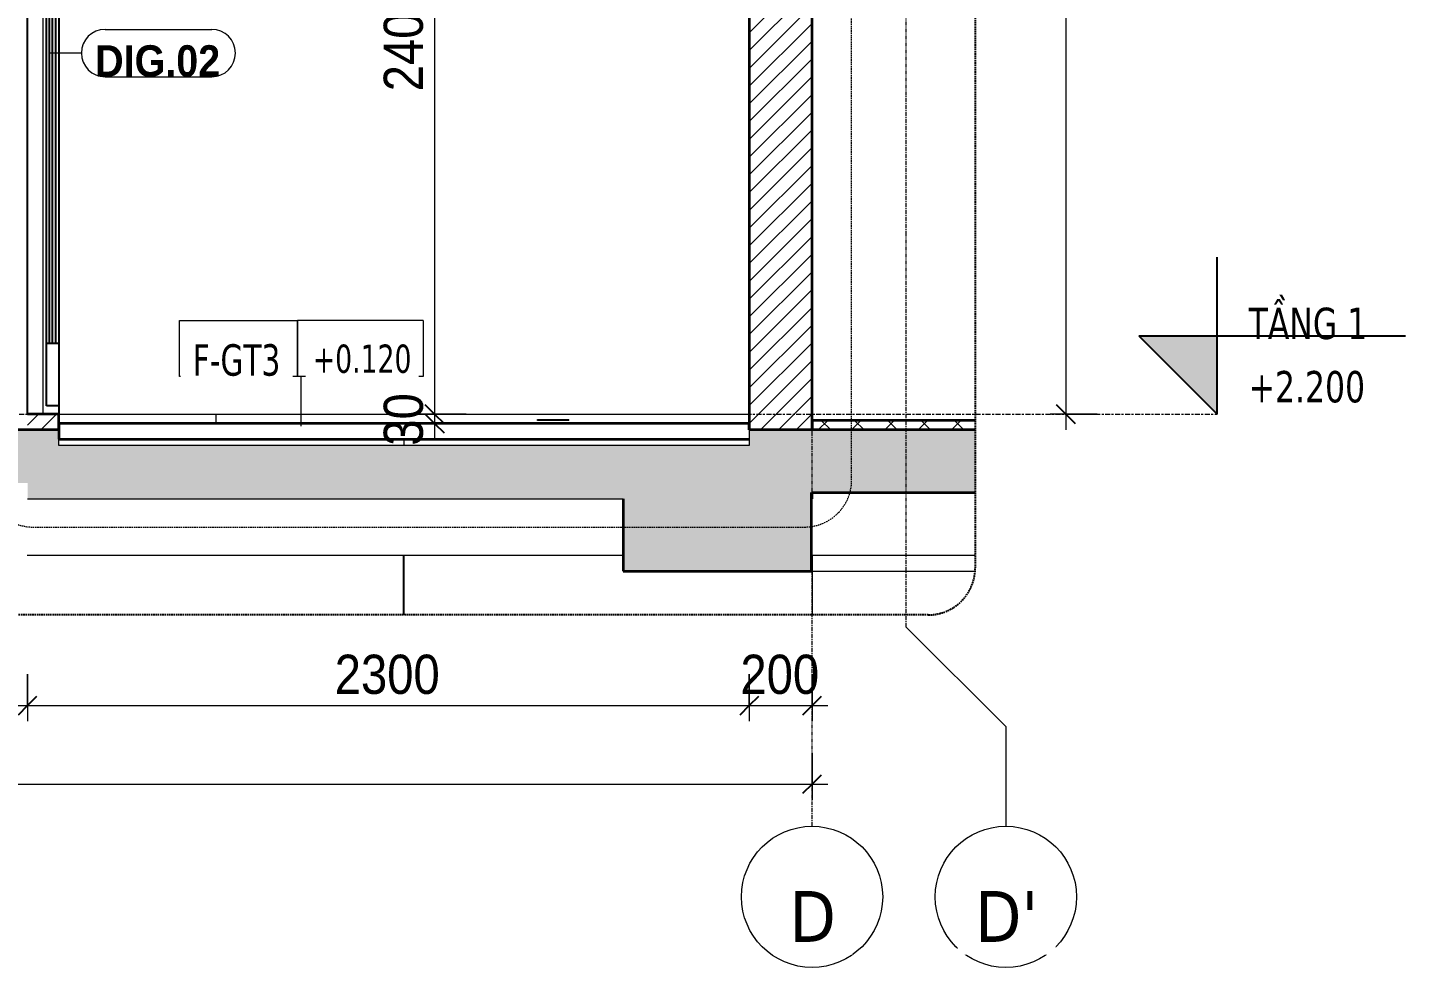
# Model space of a CAD drawing. Header units: millimetres. Extents: x 81424 to 264319, y 405 to 78637.
# Drawn here: x 118523 to 122914, y 437 to 3432 of the extents above; entities that cross this region are included whole.
import ezdxf

# ---------------------------------------------------------------- set-up
doc = ezdxf.new("R2010")
doc.units = ezdxf.units.MM
for name, pattern in [('Centre', [31.75, 6.35, -4.7625, 15.875, -4.7625]), ('Demolished', [7.14375, 4.7625, -2.38125]), ('Grid Line', [22.225, 12.7, -3.175, 3.175, -3.175]), ('Hidden', [7.14375, 4.7625, -2.38125])]:
    doc.linetypes.add(name, pattern=pattern)
for name, color, linetype, lineweight in [('0-6', 130, 'Continuous', 5), ('A-ANNO-DIMS', 211, 'Continuous', 9), ('A-ANNO-DIMS-50', 211, 'Continuous', 9), ('A-ANNO-SYMB-1', 150, 'Demolished', 9), ('A-DETL-GENF', 92, 'Continuous', 18), ('A-DETL-GENF-4', 92, 'Hidden', 25), ('A-DETL-GENF-5', 9, 'Continuous', 18), ('A-DETL-MEDM', 33, 'Continuous', 35), ('A-DETL-THIN', 151, 'Continuous', 18), ('A-DOOR', 31, 'Continuous', 18), ('A-DOOR-1', 7, 'Continuous', 18), ('A-DOOR-3', 50, 'Continuous', 25), ('A-DOOR-IDEN', 31, 'Continuous', 9), ('A-FLOR', 192, 'Continuous', 18), ('A-FLOR-FNSH-1', 250, 'Continuous', 35), ('A-FLOR-IDEN', 11, 'Continuous', 9), ('A-FLOR-LEVL', 51, 'Continuous', 9), ('A-FLOR-LEVL-1', 51, 'Continuous', 25), ('A-FLOR-LEVL-2', 51, 'Centre', 9), ('A-FLOR-PATT-1', 253, 'Continuous', 18), ('A-FLOR-PATT-2', 8, 'Continuous', 18), ('A-WALL', 113, 'Continuous', 18), ('A-WALL-2', 250, 'Continuous', 35), ('A-WALL-PATT-1', 9, 'Continuous', 18), ('A-WALL-PATT-2', 111, 'Continuous', 18), ('M-EQPM', 50, 'Continuous', 18), ('M-EQPM-1', 7, 'Continuous', 18), ('S-BEAM-2', 7, 'Continuous', 18), ('S-COLS-5', 7, 'Continuous', 18), ('S-GRID', 1, 'Continuous', 9), ('S-GRID-1', 1, 'Grid Line', 9), ('S-GRID-IDEN', 1, 'Continuous', 9)]:
    doc.layers.add(name, color=color, linetype=linetype, lineweight=lineweight)
doc.styles.add('Arial_B_1', font='arialbd.ttf', dxfattribs={"width": 0.9, "height": 100})
doc.styles.add('Tahoma', font='tahoma.ttf', dxfattribs={"width": 0.8, "height": 100})
doc.styles.add('Tahoma_1', font='tahoma.ttf', dxfattribs={"width": 0.8, "height": 90})
doc.styles.add('Tahoma_B', font='tahomabd.ttf', dxfattribs={"height": 162.5})
doc.styles.add('Tahoma_B_1', font='tahomabd.ttf', dxfattribs={"width": 0.85, "height": 100})
doc.styles.add('UTM Avo', font='', dxfattribs={"width": 0.9, "height": 125})
doc.styles.get('UTM Avo').set_extended_font_data('UTM Avo')
doc.dimstyles.new('1_Dim_chi_tiet_2_5', dxfattribs={"dimscale": 304.8, "dimtxt": 124.912619, "dimasz": 0.19685, "dimexe": 0.164042, "dimexo": 0.0625, "dimgap": 0.016404, "dimtad": 1, "dimdec": 0, "dimrnd": 5, "dimzin": 0, "dimdsep": 46, "dimtxsty": 'UTM Avo', "dimblk1": 'OBLIQUE', "dimblk2": 'OBLIQUE', "dimsah": 1, "dimcen": 0.09, "dimdle": 0.164042, "dimazin": 0, "dimtfac": 1, "dimtdec": 4, "dimtix": 1, "dimtmove": 0, "dimatfit": 3, "dimfxl": 0.328084, "dimfxlon": 1, "dimtvp": 1, "dimtolj": 1, "dimtzin": 0, "dimarcsym": 2})
pattern_1 = [(50, (28326.24, 15375), (364.368, -31.878), [38.1, -419.1]), (355, (28326.24, 15375), (-70.486, 382.113), [30.48, -335.28]), (100.451, (28356.6, 15372.34), (293.885, 350.233), [32.38, -356.18]), (46.184, (28326.24, 15476.6), (542.158, -84.086), [57.15, -628.65]), (96.636, (28371.4, 15469.6), (474.805, 494.855), [48.57, -534.27]), (351.184, (28326.24, 15476.6), (474.81, 494.85), [45.72, -502.92]), (21, (28377.04, 15451.2), (303.2285, -204.5305), [38.1, -419.1]), (326, (28377.04, 15451.2), (123.604, 368.376), [30.48, -335.28]), (71.451, (28402.3, 15434.16), (426.834, 163.843), [32.38, -356.18]), (37.5, (28326.24, 15375), (6.1766, 169.1102), [3.353, -327.863, 3.353, -337.007, -336.55]), (37.5, (28326.24, 15375), (6.1766, 169.1102), [-671.576, 3.353, -333.197]), (7.5, (28326.24, 15375), (133.6389, 200.3615), [3.353, -190.703, 3.353, -320.243, -128.27]), (7.5, (28326.24, 15375), (133.6389, 200.3615), [-517.652, 3.353, -124.917]), (327.5, (28212.96, 15375), (271.1818, -11.4584), [3.353, -123.647, 3.353, -392.887, -525.78]), (327.5, (28212.96, 15375), (271.1818, -11.4584), [-523.24, 3.353, -522.427]), (317.5, (28162.16, 15375), (296.2585, 50.853), [3.353, -161.747, 3.353, -259.791, -373.38]), (317.5, (28162.16, 15375), (296.2585, 50.853), [-428.244, 3.353, -370.027]), (45, (28326.24, 15375), (-125.7236, 125.7236), []), (45, (28326.24, 15565.5), (-125.7236, 125.7236), [])]

# ---------------------------------------------------------------- blocks, each defined once
blk = doc.blocks.new('NCV_TKTC_KET CAU_rvt-3-TKCS_CĂN HỘ LOẠI 4 - MẶT CẮT 2')
at = {"layer": 'A-FLOR-PATT-1'}
h = blk.add_hatch(dxfattribs=at)
h.set_pattern_fill('FP_4', color=256, style=0, pattern_type=2)
h.set_pattern_definition(pattern_1)
h.paths.add_polyline_path([(33535.3, 1930), (33536.9, 1930), (33536.9, 1950), (33535.3, 1950), (33535.3, 1930.1)])
h = blk.add_hatch(dxfattribs=at)
h.set_pattern_fill('FP_4', color=256, style=0, pattern_type=2)
h.set_pattern_definition(pattern_1)
h.paths.add_polyline_path([(33535.3, 1930), (33536.9, 1930), (33536.9, 1950), (33535.3, 1950), (33535.3, 1930.1)])
at = {"layer": 'A-FLOR-FNSH-1'}
for p, q in [((33536.9, 1930), (33536.9, 1950)), ((33535.3, 1930), (33536.9, 1930))]:
    blk.add_line(p, q, dxfattribs=at)
at = {"layer": 'S-BEAM-2'}
for p, q in [((31035.3, 1750), (32935.3, 1750)), ((32234.9, 1560), (32234.9, 1750)), ((33535.3, 1750), (34056.9, 1750)), ((33536.9, 1700), (34055.6, 1700))]:
    blk.add_line(p, q, dxfattribs=at)
at = {"layer": 'S-COLS-5'}
for p, q in [((32236.9, 2100), (32236.9, 2120)), ((32236.9, 1560), (32236.9, 1750)), ((33536.9, 1750), (33536.9, 1560))]:
    blk.add_line(p, q, dxfattribs=at)
blk = doc.blocks.new('DOOR_CW_01 CANH MO-PANEL KINH - DIG_02-800x2200-CỬA NHÔM KÍNH-V34-TKCS_CĂN HỘ LOẠI 4 - MẶT CẮT 2')
at = {"layer": 'A-DOOR-1'}
for p, q in [((31036.9, 2200), (31036.9, 4350)), ((31086.9, 2200), (31086.9, 4350)), ((31136.9, 2200), (31136.9, 4360))]:
    blk.add_line(p, q, dxfattribs=at)
at = {"layer": 'A-DOOR-3'}
for p, q in [((31136.9, 4400), (30916.9, 4400)), ((31036.9, 2200), (31036.9, 4400)), ((31036.9, 2200), (31036.9, 4400)), ((31036.9, 4400), (31036.9, 4350)), ((31136.9, 4400), (31036.9, 4400)), ((31136.9, 4400), (31136.9, 2200)), ((31136.9, 4400), (31136.9, 2200)), ((31136.9, 4360), (31136.9, 4400)), ((31136.9, 4360), (31036.9, 4360)), ((31036.9, 4350), (31086.9, 4350)), ((31086.9, 4350), (31086.9, 4360)), ((31086.9, 4360), (31136.9, 4360)), ((31136.9, 4360), (31096.9, 4360)), ((31096.9, 2226), (31096.9, 4360)), ((31136.9, 4158), (31096.9, 4158)), ((31106.9, 2426), (31106.9, 4158)), ((31116.9, 2426), (31116.9, 4158)), ((31126.9, 2426), (31126.9, 4158)), ((31096.9, 2426), (31136.9, 2426)), ((31136.9, 2226), (31096.9, 2226))]:
    blk.add_line(p, q, dxfattribs=at)
blk = doc.blocks.new('THU NUOC - THU NUOC-455054-TKCS_CĂN HỘ LOẠI 4 - MẶT CẮT 2')
at = {"layer": 'M-EQPM-1'}
for p, q in [((23662.3, 5573.2), (23762.3, 5573.2)), ((23662.3, 5570), (23662.3, 5573.2)), ((23762.3, 5570), (23662.3, 5570)), ((23762.3, 5570), (23762.3, 5573.2))]:
    blk.add_line(p, q, dxfattribs=at)
blk = doc.blocks.new('NCV_TKTC_TANG 1_rvt-3-TKCS_CĂN HỘ LOẠI 4 - MẶT CẮT 2')
at = {"layer": 'A-WALL-PATT-1'}
h = blk.add_hatch(dxfattribs=at)
h.set_pattern_fill('FP_3', color=256, style=0, pattern_type=2)
h.set_pattern_definition([(45, (28326.24, 15375), (-28.28427, 28.28427), [])])
h.paths.add_polyline_path([(31037.4, 2150), (31136.9, 2150), (31136.9, 2200), (31036.9, 2200), (31036.9, 2150)])
h.paths.add_polyline_path([(31136.9, 4400), (31136.5, 5330), (31036.9, 5330), (31036.9, 4400), (31126.9, 4400)])
h.paths.add_polyline_path([(31046.9, 4410), (31046.9, 4520), (31126.9, 4520), (31126.9, 4410)])
at = {"layer": 'A-FLOR-FNSH-1'}
for p, q in [((33336.9, 2170), (31136.9, 2170)), ((31136.9, 2170), (31136.9, 2120)), ((33336.9, 2150), (33336.9, 2170)), ((31136.9, 2120), (33336.9, 2120))]:
    blk.add_line(p, q, dxfattribs=at)
at = {"layer": 'A-WALL-2'}
for p, q in [((31136.9, 2200), (31036.9, 2200)), ((31136.9, 2150), (31136.9, 2200))]:
    blk.add_line(p, q, dxfattribs=at)
at = {"layer": 'A-DOOR'}
blk.add_blockref('DOOR_CW_01 CANH MO-PANEL KINH - DIG_02-800x2200-CỬA NHÔM KÍNH-V34-TKCS_CĂN HỘ LOẠI 4 - MẶT CẮT 2', (0, 0), dxfattribs=at)
at = {"layer": 'M-EQPM'}
blk.add_blockref('THU NUOC - THU NUOC-455054-TKCS_CĂN HỘ LOẠI 4 - MẶT CẮT 2', (8999.2, -3390), dxfattribs=at)
blk = doc.blocks.new('BORDER VIEW - BORDER VIEW-2585319-TKCS_CĂN HỘ LOẠI 4 - MẶT CẮT 2')
at = {"layer": 'A-DETL-GENF-4'}
for p, q in [((34056.9, 5850.3), (34056.9, 1710)), ((33906.9, 1560), (23015.3, 1560))]:
    blk.add_line(p, q, dxfattribs=at)
blk.add_arc((33906.9, 1710), 150, 270, 0, dxfattribs=at)
blk = doc.blocks.new('Level - CAO ĐỘ LEVEL-350587-TKCS_CĂN HỘ LOẠI 4 - MẶT CẮT 2')
at = {"layer": 'A-FLOR-LEVL'}
blk.add_hatch(color=256, dxfattribs=at).paths.add_polyline_path([(34827.8, 2450), (34827.8, 2200), (34577.8, 2450)])
at = {"layer": 'A-FLOR-LEVL-1'}
for p, q in [((34827.8, 2200), (34827.8, 2700)), ((34577.8, 2450), (34827.8, 2200)), ((34577.8, 2450), (35427.8, 2450))]:
    blk.add_line(p, q, dxfattribs=at)
blk = doc.blocks.new('Grid - M_Grid Head - Circle-353313-TKCS_CĂN HỘ LOẠI 4 - MẶT CẮT 2')
at = {"layer": 'S-GRID-IDEN'}
blk.add_circle((25536.9, 661.5), 225, dxfattribs=at)
blk = doc.blocks.new('DIMBLOCK68-TKCS_CĂN HỘ LOẠI 4 - MẶT CẮT 2')
at = {"layer": 'A-ANNO-DIMS-50'}
for p, q in [((112023.3, 1370.9), (112023.3, 1220.9)), ((112023.3, 1270.9), (112023.3, 1370.9)), ((118523.3, 1370.9), (118523.3, 1220.9)), ((118523.3, 1270.9), (118523.3, 1370.9)), ((112023.3, 1270.9), (118523.3, 1270.9))]:
    blk.add_line(p, q, dxfattribs=at)
at = {"layer": 'A-ANNO-DIMS-50', "lineweight": 25}
for p, q in [((112023.3, 1270.9), (112053.3, 1300.9)), ((118523.3, 1270.9), (118553.3, 1300.9)), ((112023.3, 1270.9), (111993.3, 1240.9)), ((118523.3, 1270.9), (118493.3, 1240.9))]:
    blk.add_line(p, q, dxfattribs=at)
at = {"layer": 'A-ANNO-DIMS-50', "color": 0, "insert": (115102.1, 1433.3), "char_height": 125, "width": 410.824, "attachment_point": 1, "line_spacing_factor": 1.110334, "style": 'UTM Avo'}
blk.add_mtext('6500', dxfattribs=at)
blk = doc.blocks.new('_Oblique')
at = {"color": 0, "linetype": 'ByBlock', "lineweight": -2}
blk.add_line((-0.5, -0.5), (0.5, 0.5), dxfattribs=at)
blk = doc.blocks.new('DIMBLOCK69-TKCS_CĂN HỘ LOẠI 4 - MẶT CẮT 2')
at = {"layer": 'A-ANNO-DIMS-50'}
for p, q in [((118523.3, 1370.9), (118523.3, 1220.9)), ((118523.3, 1270.9), (118523.3, 1370.9)), ((120823.3, 1370.9), (120823.3, 1220.9)), ((120823.3, 1270.9), (120823.3, 1370.9)), ((118523.3, 1270.9), (120823.3, 1270.9))]:
    blk.add_line(p, q, dxfattribs=at)
at = {"layer": 'A-ANNO-DIMS-50', "lineweight": 25}
for p, q in [((118523.3, 1270.9), (118553.3, 1300.9)), ((120823.3, 1270.9), (120853.3, 1300.9)), ((118523.3, 1270.9), (118493.3, 1240.9)), ((120823.3, 1270.9), (120793.3, 1240.9))]:
    blk.add_line(p, q, dxfattribs=at)
at = {"layer": 'A-ANNO-DIMS-50', "color": 0, "insert": (119502.1, 1433.3), "char_height": 125, "width": 410.824, "attachment_point": 1, "line_spacing_factor": 1.110334, "style": 'UTM Avo'}
blk.add_mtext('2300', dxfattribs=at)
blk = doc.blocks.new('DIMBLOCK70-TKCS_CĂN HỘ LOẠI 4 - MẶT CẮT 2')
at = {"layer": 'A-ANNO-DIMS-50'}
for p, q in [((120823.3, 1370.9), (120823.3, 1220.9)), ((120823.3, 1270.9), (120823.3, 1370.9)), ((121023.3, 1370.9), (121023.3, 1220.9)), ((121023.3, 1270.9), (121023.3, 1370.9)), ((120823.3, 1270.9), (121073.3, 1270.9))]:
    blk.add_line(p, q, dxfattribs=at)
at = {"layer": 'A-ANNO-DIMS-50', "lineweight": 25}
for p, q in [((120823.3, 1270.9), (120853.3, 1300.9)), ((121023.3, 1270.9), (121053.3, 1300.9)), ((120823.3, 1270.9), (120793.3, 1240.9)), ((121023.3, 1270.9), (120993.3, 1240.9))]:
    blk.add_line(p, q, dxfattribs=at)
at = {"layer": 'A-ANNO-DIMS-50', "color": 0, "insert": (120794.9, 1433.3), "char_height": 125, "width": 308.118, "attachment_point": 1, "line_spacing_factor": 1.110334, "style": 'UTM Avo'}
blk.add_mtext('200', dxfattribs=at)
blk = doc.blocks.new('DIMBLOCK72-TKCS_CĂN HỘ LOẠI 4 - MẶT CẮT 2')
at = {"layer": 'A-ANNO-DIMS-50', "lineweight": 25}
for p, q in [((121832.2, 5600), (121802.2, 5630)), ((121832.2, 5600), (121862.2, 5570)), ((121832.2, 2200), (121802.2, 2230)), ((121832.2, 2200), (121862.2, 2170))]:
    blk.add_line(p, q, dxfattribs=at)
at = {"layer": 'A-ANNO-DIMS-50'}
for p, q in [((121832.2, 5650), (121832.2, 2150)), ((121932.2, 5600), (121782.2, 5600)), ((121832.2, 5600), (121932.2, 5600)), ((121932.2, 2200), (121782.2, 2200)), ((121832.2, 2200), (121932.2, 2200))]:
    blk.add_line(p, q, dxfattribs=at)
at = {"layer": 'A-ANNO-DIMS-50', "color": 0, "insert": (121669.8, 3728.8), "char_height": 125, "width": 410.824, "attachment_point": 1, "rotation": 90, "line_spacing_factor": 1.110334, "style": 'UTM Avo'}
blk.add_mtext('3400', dxfattribs=at)
blk = doc.blocks.new('STN_Door Tag - STN_Door Tag-1788670-TKCS_CĂN HỘ LOẠI 4 - MẶT CẮT 2')
at = {"layer": 'A-DOOR-IDEN'}
for p, q in [((31283.9, 3426.3), (31623.9, 3426.3)), ((31283.9, 3275.4), (31623.9, 3275.4))]:
    blk.add_line(p, q, dxfattribs=at)
for centre, start, end in [((31283.9, 3350.8), 90, 270), ((31623.9, 3350.8), 270, 90)]:
    blk.add_arc(centre, 75.5, start, end, dxfattribs=at)
blk = doc.blocks.new('DIMBLOCK74-TKCS_CĂN HỘ LOẠI 4 - MẶT CẮT 2')
at = {"layer": 'A-ANNO-DIMS-50', "lineweight": 25}
for p, q in [((119820.6, 4600), (119790.6, 4630)), ((119820.6, 4600), (119850.6, 4570)), ((119820.6, 2200), (119790.6, 2230)), ((119820.6, 2200), (119850.6, 2170))]:
    blk.add_line(p, q, dxfattribs=at)
at = {"layer": 'A-ANNO-DIMS-50'}
for p, q in [((119820.6, 4650), (119820.6, 2200)), ((119920.6, 4600), (119770.6, 4600)), ((119820.6, 4600), (119920.6, 4600)), ((119920.6, 2200), (119770.6, 2200)), ((119820.6, 2200), (119920.6, 2200))]:
    blk.add_line(p, q, dxfattribs=at)
at = {"layer": 'A-ANNO-DIMS-50', "color": 0, "insert": (119658.2, 3228.8), "char_height": 125, "width": 410.824, "attachment_point": 1, "rotation": 90, "line_spacing_factor": 1.110334, "style": 'UTM Avo'}
blk.add_mtext('2400', dxfattribs=at)
blk = doc.blocks.new('DIMBLOCK75-TKCS_CĂN HỘ LOẠI 4 - MẶT CẮT 2')
at = {"layer": 'A-ANNO-DIMS-50'}
for p, q in [((119920.6, 2200), (119770.6, 2200)), ((119820.6, 2200), (119820.6, 2120)), ((119820.6, 2200), (119920.6, 2200)), ((119920.6, 2170), (119770.6, 2170)), ((119820.6, 2170), (119920.6, 2170))]:
    blk.add_line(p, q, dxfattribs=at)
at = {"layer": 'A-ANNO-DIMS-50', "lineweight": 25}
for p, q in [((119820.6, 2200), (119790.6, 2230)), ((119820.6, 2170), (119790.6, 2200)), ((119820.6, 2200), (119850.6, 2170)), ((119820.6, 2170), (119850.6, 2140))]:
    blk.add_line(p, q, dxfattribs=at)
at = {"layer": 'A-ANNO-DIMS-50', "color": 0, "insert": (119658.2, 2099.4), "char_height": 125, "width": 205.412, "attachment_point": 1, "rotation": 90, "line_spacing_factor": 1.110334, "style": 'UTM Avo'}
blk.add_mtext('30', dxfattribs=at)
blk = doc.blocks.new('TAG SAN - TTG - TAG FFL-4075299-TKCS_CĂN HỘ LOẠI 4 - MẶT CẮT 2')
at = {"layer": 'A-FLOR-IDEN'}
for p, q in [((26057.7, 2278.3), (26057.7, 2457.1)), ((26057.7, 2457.1), (26433.7, 2457.1)), ((26433.7, 2457.1), (26433.7, 2278.3)), ((26833.7, 2457.1), (26433.7, 2457.1)), ((26433.7, 2278.3), (26433.7, 2457.1)), ((26833.7, 2457.1), (26833.7, 2278.3)), ((26433.7, 2278.3), (26057.7, 2278.3)), ((26833.7, 2278.3), (26433.7, 2278.3))]:
    blk.add_line(p, q, dxfattribs=at)
blk = doc.blocks.new('DIMBLOCK78-TKCS_CĂN HỘ LOẠI 4 - MẶT CẮT 2')
at = {"layer": 'A-ANNO-DIMS-50'}
for p, q in [((112023.3, 1120.9), (112023.3, 970.9)), ((112023.3, 1020.9), (112023.3, 1120.9)), ((121023.3, 1120.9), (121023.3, 970.9)), ((121023.3, 1020.9), (121023.3, 1120.9)), ((111973.3, 1020.9), (121073.3, 1020.9))]:
    blk.add_line(p, q, dxfattribs=at)
at = {"layer": 'A-ANNO-DIMS-50', "lineweight": 25}
for p, q in [((112023.3, 1020.9), (111993.3, 990.9)), ((112023.3, 1020.9), (112053.3, 1050.9)), ((121023.3, 1020.9), (120993.3, 990.9)), ((121023.3, 1020.9), (121053.3, 1050.9))]:
    blk.add_line(p, q, dxfattribs=at)
at = {"layer": 'A-ANNO-DIMS-50', "color": 0, "insert": (116352.1, 1183.3), "char_height": 125, "width": 410.824, "attachment_point": 1, "line_spacing_factor": 1.110334, "style": 'UTM Avo'}
blk.add_mtext('9000', dxfattribs=at)

msp = doc.modelspace()

# ---------------------------------------------------------------- hatches: boundary and pattern name
at = {"layer": 'A-DETL-GENF-5'}
h = msp.add_hatch(dxfattribs=at)
h.set_pattern_fill('FP_4', color=256, style=0, pattern_type=2)
h.set_pattern_definition([(50, (115812.6, 15375), (364.368, -31.878), [38.1, -419.1]), (355, (115812.6, 15375), (-70.486, 382.113), [30.48, -335.28]), (100.451, (115842.96, 15372.34), (293.885, 350.233), [32.38, -356.18]), (46.184, (115812.6, 15476.6), (542.158, -84.086), [57.15, -628.65]), (96.636, (115857.8, 15469.6), (474.805, 494.855), [48.57, -534.27]), (351.184, (115812.6, 15476.6), (474.81, 494.85), [45.72, -502.92]), (21, (115863.4, 15451.2), (303.2285, -204.5305), [38.1, -419.1]), (326, (115863.4, 15451.2), (123.604, 368.376), [30.48, -335.28]), (71.451, (115888.66, 15434.16), (426.834, 163.843), [32.38, -356.18]), (37.5, (115812.6, 15375), (6.1766, 169.1102), [3.353, -327.863, 3.353, -337.007, -336.55]), (37.5, (115812.6, 15375), (6.1766, 169.1102), [-671.576, 3.353, -333.197]), (7.5, (115812.6, 15375), (133.6389, 200.3615), [3.353, -190.703, 3.353, -320.243, -128.27]), (7.5, (115812.6, 15375), (133.6389, 200.3615), [-517.652, 3.353, -124.917]), (327.5, (115699.31, 15375), (271.1818, -11.4584), [3.353, -123.647, 3.353, -392.887, -525.78]), (327.5, (115699.31, 15375), (271.1818, -11.4584), [-523.24, 3.353, -522.427]), (317.5, (115648.5, 15375), (296.2585, 50.853), [3.353, -161.747, 3.353, -259.791, -373.38]), (317.5, (115648.5, 15375), (296.2585, 50.853), [-428.244, 3.353, -370.027]), (45, (115812.6, 15375), (-125.7236, 125.7236), []), (45, (115812.6, 15565.5), (-125.7236, 125.7236), [])])
h.paths.add_polyline_path([(112321.5, 1560), (112321.5, 1985), (116321.3, 1985), (116321.3, 1750), (116521.3, 1750), (116521.3, 1980), (118523.3, 1980), (118523.7, 1930), (120421.7, 1930), (120421.7, 1700), (121021.7, 1700), (121021.7, 1950), (121543.3, 1950), (121543.3, 2150), (120823.3, 2150), (120823.3, 2100), (118622.9, 2100), (118622.9, 2150), (112023.3, 2150), (112023.3, 2100), (111021.7, 2100), (111021.7, 2300), (110823.7, 2300), (110823.7, 1700), (111021.7, 1700), (111021.7, 1930), (112021.5, 1930), (112021.5, 1560), (112313.6, 1560)])
at = {"layer": 'A-FLOR-PATT-2'}
h = msp.add_hatch(dxfattribs=at)
h.set_pattern_fill('FP_7', color=256, style=0, pattern_type=2)
h.set_pattern_definition([(45, (115812.595, 15375), (-53.033, 53.033), []), (135, (115812.595, 15375), (-53.033, -53.033), [])])
h.paths.add_polyline_path([(121023.3, 2150), (121543.3, 2150), (121543.3, 2180), (121023.3, 2180)])
at = {"layer": 'A-WALL-PATT-2'}
h = msp.add_hatch(dxfattribs=at)
h.set_pattern_fill('FP_3', color=256, style=0, pattern_type=2)
h.set_pattern_definition([(45, (115812.595, 15375), (-28.28427, 28.28427), [])])
h.paths.add_polyline_path([(121023.3, 2150), (121023.3, 5350), (121021.7, 5350), (121021.7, 5100), (120823.3, 5100), (120823.3, 2150), (121021.7, 2150)])

# ---------------------------------------------------------------- linework, layer by layer
at = {"layer": 'A-ANNO-SYMB-1'}
for p, q in [((121149.4, 1990.1), (121149.4, 5520.4)), ((118540.1, 1840.1), (120999.4, 1840.1))]:
    msp.add_line(p, q, dxfattribs=at)
for centre, start, end in [((118540.1, 1990.1), 180, 270), ((120999.4, 1990.1), 270, 0)]:
    msp.add_arc(centre, 150, start, end, dxfattribs=at)
at = {"layer": 'A-DETL-MEDM'}
for p, q in [((118622.9, 2150), (112023.3, 2150)), ((121543.3, 2150), (120823.3, 2150)), ((121021.7, 1700), (121021.7, 1950)), ((121021.7, 1950), (121543.3, 1950)), ((120421.7, 1930), (120421.7, 1700)), ((120421.7, 1700), (121021.7, 1700))]:
    msp.add_line(p, q, dxfattribs=at)
at = {"layer": 'A-DETL-THIN'}
for p, q in [((118622.9, 2100), (118622.9, 2150)), ((120823.3, 2150), (120823.3, 2100)), ((120823.3, 2100), (118622.9, 2100)), ((118523.3, 1930), (120421.7, 1930))]:
    msp.add_line(p, q, dxfattribs=at)
at = {"layer": 'A-DOOR-IDEN'}
msp.add_line((118591.1, 3351.4), (118694.7, 3351.4), dxfattribs=at)
at = {"layer": 'A-FLOR'}
msp.add_line((119123.3, 2200), (119123.3, 2170), dxfattribs=at)
at = {"layer": 'A-FLOR-FNSH-1'}
for p, q in [((121543.3, 2180), (121023.3, 2180)), ((121023.3, 2180), (121023.3, 2150))]:
    msp.add_line(p, q, dxfattribs=at)
at = {"layer": 'A-FLOR-IDEN'}
msp.add_line((119395.7, 2161.9), (119395.7, 2319.9), dxfattribs=at)
at = {"layer": 'A-FLOR-LEVL-2'}
msp.add_line((110071.7, 2200), (122314.2, 2200), dxfattribs=at)
at = {"layer": 'A-WALL'}
msp.add_line((118623.3, 2200), (120823.3, 2200), dxfattribs=at)
at = {"layer": 'A-WALL-2'}
for p, q in [((121023.3, 2150), (121023.3, 5350)), ((120823.3, 5100), (120823.3, 2150))]:
    msp.add_line(p, q, dxfattribs=at)
at = {"layer": 'S-GRID'}
for p, q in [((121323.3, 1521.5), (121640.8, 1204)), ((121640.8, 1204), (121640.8, 886.5))]:
    msp.add_line(p, q, dxfattribs=at)
at = {"layer": 'S-GRID-1'}
for p, q in [((121023.3, 2136.5), (121023.3, 5400.7)), ((121323.3, 2771.5), (121323.3, 5400.7)), ((121323.3, 1521.5), (121323.3, 2771.5)), ((121023.3, 886.5), (121023.3, 2136.5))]:
    msp.add_line(p, q, dxfattribs=at)

# ---------------------------------------------------------------- block references
at = {"layer": '0-6'}
for name in ['NCV_TKTC_KET CAU_rvt-3-TKCS_CĂN HỘ LOẠI 4 - MẶT CẮT 2', 'NCV_TKTC_TANG 1_rvt-3-TKCS_CĂN HỘ LOẠI 4 - MẶT CẮT 2']:
    msp.add_blockref(name, (87486.4, 0), dxfattribs=at)
at = {"layer": 'A-DETL-GENF'}
msp.add_blockref('BORDER VIEW - BORDER VIEW-2585319-TKCS_CĂN HỘ LOẠI 4 - MẶT CẮT 2', (87486.4, 0), dxfattribs=at)
at = {"layer": 'A-DOOR-IDEN'}
msp.add_blockref('STN_Door Tag - STN_Door Tag-1788670-TKCS_CĂN HỘ LOẠI 4 - MẶT CẮT 2', (87486.4, 0), dxfattribs=at)
at = {"layer": 'A-FLOR-IDEN'}
msp.add_blockref('TAG SAN - TTG - TAG FFL-4075299-TKCS_CĂN HỘ LOẠI 4 - MẶT CẮT 2', (92949.9, 41.7), dxfattribs=at)
at = {"layer": 'A-FLOR-LEVL-1'}
msp.add_blockref('Level - CAO ĐỘ LEVEL-350587-TKCS_CĂN HỘ LOẠI 4 - MẶT CẮT 2', (87486.4, 0), dxfattribs=at)
at = {"layer": 'S-GRID-IDEN'}
for p in [(95486.4, 0), (96103.9, 0)]:
    msp.add_blockref('Grid - M_Grid Head - Circle-353313-TKCS_CĂN HỘ LOẠI 4 - MẶT CẮT 2', p, dxfattribs=at)

# ---------------------------------------------------------------- texts
at = {"layer": 'A-DOOR-IDEN', "insert": (118937.9, 3324.9), "char_height": 100, "width": 407.7, "attachment_point": 5, "line_spacing_factor": 0.936439, "style": 'Arial_B_1'}
msp.add_mtext('\\pt2.25,4.5,6.75,9,11.25,13.5,15.75,18,20.25,22.5,24.75,27,29.25,31.5,33.75,36,38.25,40.5,42.75,45,47.25,49.5,51.75,54,56.25,58.5,60.75,63,65.25,67.5,69.75,72;DIG.02', dxfattribs=at)
at = {"layer": 'A-FLOR-LEVL', "char_height": 100, "line_spacing_factor": 0.996129, "style": 'Tahoma_B_1'}
for s, insert, width, attachment_point in [('\\pt510,1020,1530,2040,2550,3060,3570,4080,4590,5100,5610,6120,6630,7140,7650,8160,8670,9180,9690,10200,10710,11220,11730,12240,12750,13260,13770,14280,14790,15300,15810,16320;TẦNG 1', (122414.4, 2437.2), 452.625, 7), ('\\pt212.5,425,637.5,850,1062.5,1275,1487.5,1700,1912.5,2125,2337.5,2550,2762.5,2975,3187.5,3400,3612.5,3825,4037.5,4250,4462.5,4675,4887.5,5100,5312.5,5525,5737.5,5950,6162.5,6375,6587.5,6800;+2.200', (122414.4, 2337.5), 441.575, 1)]:
    msp.add_mtext(s, dxfattribs=dict(at, insert=insert, width=width, attachment_point=attachment_point))

# ---------------------------------------------------------------- dimensions: what is measured, and where the dimension line sits
at = {"layer": 'A-ANNO-DIMS'}
for base, p1, p2, override, picture, middle in [((121832.2, 2200), (121932.2, 5600), (121932.2, 2200), {"dimpost": '<>', "dimfxl": 3400}, 'DIMBLOCK72-TKCS_CĂN HỘ LOẠI 4 - MẶT CẮT 2', (121762.5, 3900)), ((119820.6, 2200), (119920.6, 4600), (119920.6, 2200), {"dimpost": '<>', "dimfxl": 2400}, 'DIMBLOCK74-TKCS_CĂN HỘ LOẠI 4 - MẶT CẮT 2', (119750.9, 3400)), ((119820.6, 2170), (119920.6, 2200), (119920.6, 2170), {"dimpost": '<>', "dimfxl": 30}, 'DIMBLOCK75-TKCS_CĂN HỘ LOẠI 4 - MẶT CẮT 2', (119750.9, 2185))]:
    dim = msp.add_linear_dim(base=base, p1=p1, p2=p2, angle=90, dimstyle='1_Dim_chi_tiet_2_5', override=override, dxfattribs=at)
    dim.commit()
    dim.dimension.update_dxf_attribs({"geometry": picture, "text_midpoint": middle})
for base, p1, p2, override, picture, middle in [((118523.3, 1270.9), (112023.3, 1370.9), (118523.3, 1370.9), {"dimpost": '<>', "dimfxl": 6500}, 'DIMBLOCK68-TKCS_CĂN HỘ LOẠI 4 - MẶT CẮT 2', (115273.3, 1340.6)), ((120823.3, 1270.9), (118523.3, 1370.9), (120823.3, 1370.9), {"dimpost": '<>', "dimfxl": 2300}, 'DIMBLOCK69-TKCS_CĂN HỘ LOẠI 4 - MẶT CẮT 2', (119673.3, 1340.6)), ((121023.3, 1270.9), (120823.3, 1370.9), (121023.3, 1370.9), {"dimpost": '<>', "dimfxl": 200}, 'DIMBLOCK70-TKCS_CĂN HỘ LOẠI 4 - MẶT CẮT 2', (120923.3, 1340.6)), ((121023.3, 1020.9), (112023.3, 1120.9), (121023.3, 1120.9), {"dimpost": '<>', "dimfxl": 9000}, 'DIMBLOCK78-TKCS_CĂN HỘ LOẠI 4 - MẶT CẮT 2', (116523.3, 1090.6))]:
    dim = msp.add_linear_dim(base=base, p1=p1, p2=p2, dimstyle='1_Dim_chi_tiet_2_5', override=override, dxfattribs=at)
    dim.commit()
    dim.dimension.update_dxf_attribs({"geometry": picture, "text_midpoint": middle})

# ---------------------------------------------------------------- next in the draw order: texts
at = {"layer": 'A-FLOR-IDEN', "attachment_point": 5, "line_spacing_factor": 0.996129, "bg_fill": 3, "box_fill_scale": 1.25, "bg_fill_color": 256, "bg_fill_true_color": 13158600, "bg_fill_transparency": 0}
for s, insert, char_height, width, style in [('\\pt4,8,12,16,20,24,28,32,36,40,44,48,52,56,60,64,68,72,76,80,84,88,92,96,100,104,108,112,116,120,124,128;F-GT3', (119189.3, 2371.7), 100, 306.8, 'Tahoma'), ('\\pt3.9996,8.0001,11.9997,16.0002,19.9998,24.0003,27.9999,32.0004,36,39.9996,44.0001,47.9997,52.0002,55.9998,60.0003,63.9999,68.0004,72,75.9996,80.0001,83.9997,88.0002,91.9998,96.0003,99.9999,104.0004,108,111.9996,116.0001,119.9997,124.0002,127.9998;+0.120', (119589.5, 2375.8), 90, 314.8, 'Tahoma_1')]:
    msp.add_mtext(s, dxfattribs=dict(at, insert=insert, char_height=char_height, width=width, style=style))
at = {"layer": 'S-GRID-IDEN', "char_height": 162.5, "attachment_point": 5, "line_spacing_factor": 0.996129, "style": 'Tahoma_B', "bg_fill": 3, "box_fill_scale": 1.25, "bg_fill_color": 256, "bg_fill_true_color": 13158600, "bg_fill_transparency": 0}
for s, insert, width in [('\\pt634.99962,1269.99925,1905.0005,2540.00013,3174.99975,3809.99937,4445.00062,5080.00025,5714.99987,6349.9995,6985.00075,7620.00037,8255,8889.99962,9524.99925,10160.0005,10795.00013,11429.99975,12064.99938,12700.00063,13335.00025,13969.99988,14604.9995,15240.00075,15875.00038,16510,17144.99963,17779.99925,18415.0005,19050.00013,19684.99975,20319.99938;D', (121025.4, 599.1), 172), ("\\pt634.99962,1269.99925,1905.0005,2540.00013,3174.99975,3809.99937,4445.00062,5080.00025,5714.99987,6349.9995,6985.00075,7620.00037,8255,8889.99962,9524.99925,10160.0005,10795.00013,11429.99975,12064.99938,12700.00063,13335.00025,13969.99988,14604.9995,15240.00075,15875.00038,16510,17144.99963,17779.99925,18415.0005,19050.00013,19684.99975,20319.99938;D'", (121643.1, 599.1), 231.5)]:
    msp.add_mtext(s, dxfattribs=dict(at, insert=insert, width=width))

doc.saveas('drawing.dxf')
